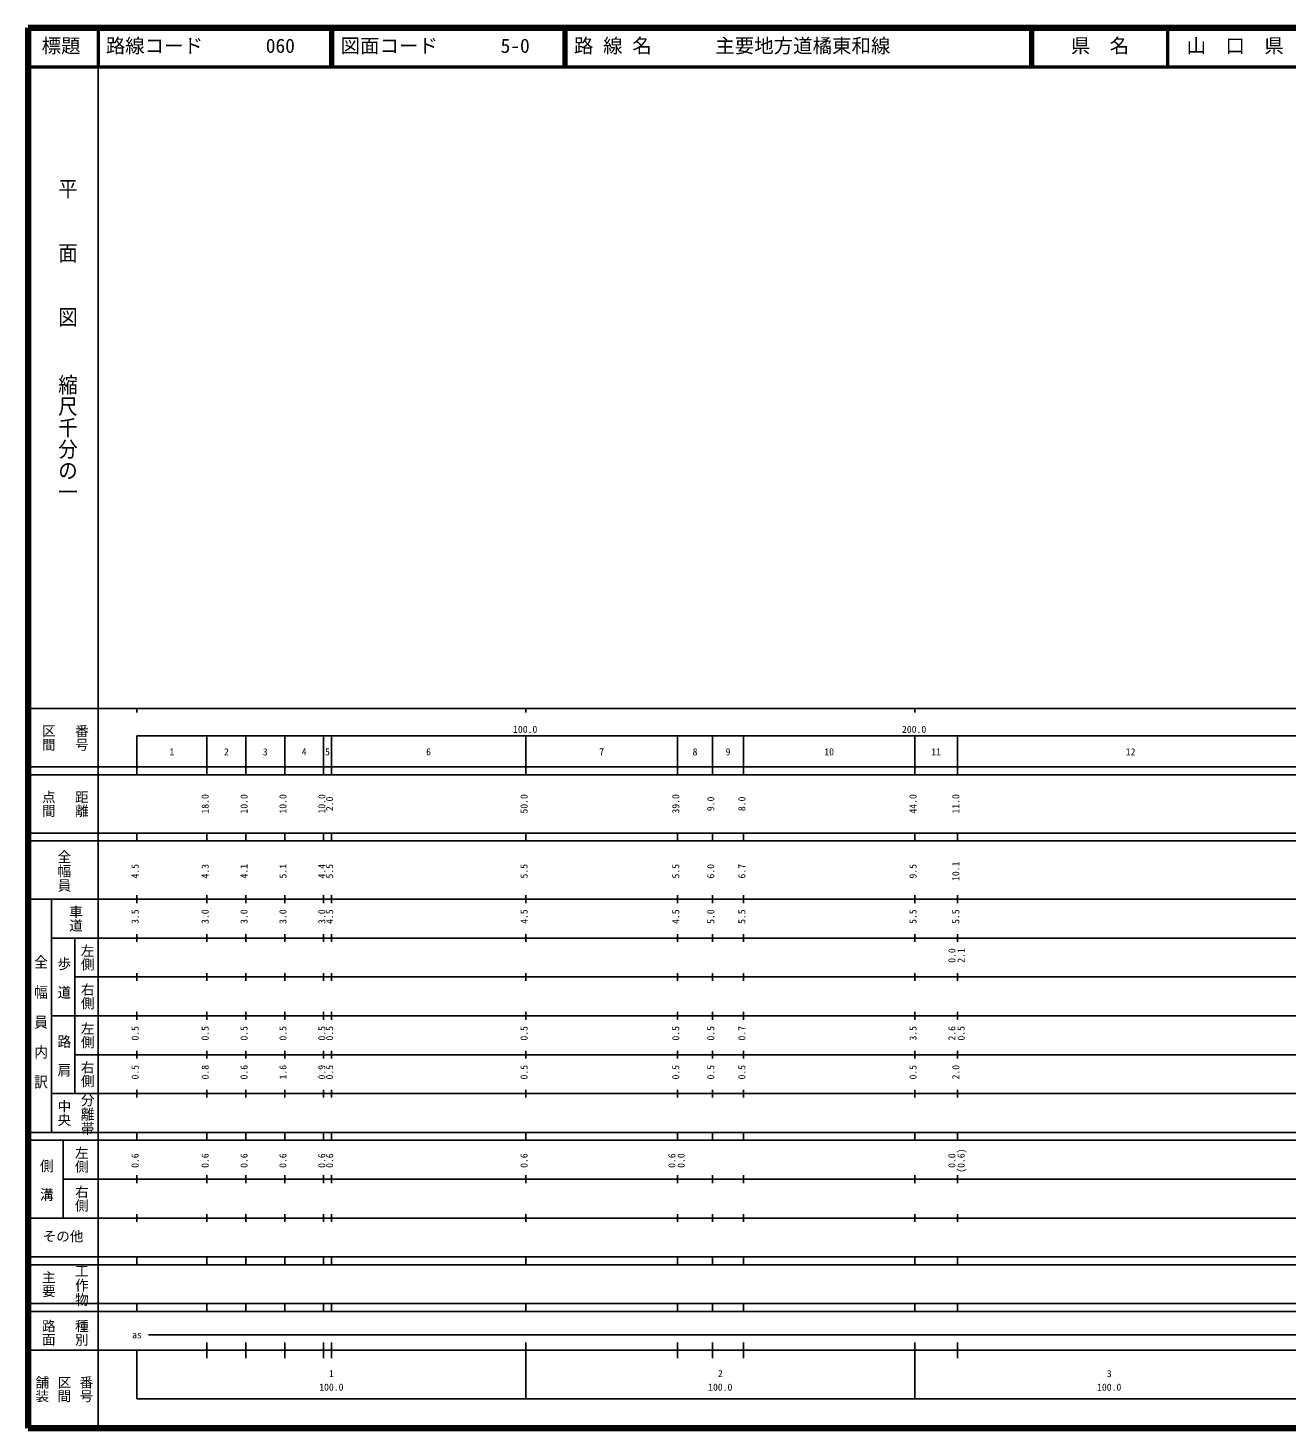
# Model space of a CAD drawing. Units: millimetres on the paper. Extents: x 40 to 680, y 20 to 380.
# Drawn here: x 40 to 363.7, y 20 to 380 of the extents above; entities that cross this region are included whole.
import ezdxf
from ezdxf.enums import TextEntityAlignment as Align

# ---------------------------------------------------------------- set-up
doc = ezdxf.new("R2010")
doc.units = ezdxf.units.MM
for name, color, linetype, lineweight in [('M-TTL', 2, 'Continuous', 140), ('M-TTL-BAND', 7, 'Continuous', 25), ('M-TTL-LINE', 7, 'Continuous', 50)]:
    doc.layers.add(name, color=color, linetype=linetype, lineweight=lineweight)
doc.layers.add('M-TTL-TXT', color=7, linetype='Continuous')
doc.styles.add('@ＭＳ ゴシック', font='')
doc.styles.add('ＭＳ ゴシック', font='')
doc.styles.get('@ＭＳ ゴシック').set_extended_font_data('@MS Gothic')
doc.styles.get('ＭＳ ゴシック').set_extended_font_data('MS Gothic')

msp = doc.modelspace()

# ---------------------------------------------------------------- linework, layer by layer
at = {"layer": 'M-TTL'}
for p, q in [((40, 380), (40, 20)), ((680, 380), (40, 380)), ((40, 20), (680, 20))]:
    msp.add_line(p, q, dxfattribs=at)
at = {"layer": 'M-TTL-BAND'}
for p, q in [((58, 370), (58, 20)), ((40, 205), (579, 205)), ((68, 205), (68, 204)), ((168, 205), (168, 204)), ((268, 205), (268, 204)), ((68, 198), (579, 198)), ((68, 198), (68, 188)), ((86, 188), (86, 198)), ((96, 188), (96, 198)), ((106, 188), (106, 198)), ((116, 188), (116, 198)), ((118, 188), (118, 198)), ((168, 188), (168, 198)), ((207, 188), (207, 198)), ((216, 188), (216, 198)), ((224, 188), (224, 198)), ((268, 188), (268, 198)), ((279, 188), (279, 198)), ((40, 190), (579, 190)), ((40, 188), (579, 188)), ((40, 173), (579, 173)), ((68, 171), (68, 173)), ((86, 171), (86, 173)), ((96, 171), (96, 173)), ((106, 171), (106, 173)), ((116, 171), (116, 173)), ((118, 171), (118, 173)), ((168, 171), (168, 173)), ((207, 171), (207, 173)), ((216, 171), (216, 173)), ((224, 171), (224, 173)), ((268, 171), (268, 173)), ((279, 171), (279, 173)), ((40, 171), (579, 171)), ((40, 156), (579, 156)), ((46, 96), (46, 156)), ((68, 155), (68, 157)), ((86, 155), (86, 157)), ((96, 155), (96, 157)), ((106, 155), (106, 157)), ((116, 155), (116, 157)), ((118, 155), (118, 157)), ((168, 155), (168, 157)), ((207, 155), (207, 157)), ((216, 155), (216, 157)), ((224, 155), (224, 157)), ((268, 155), (268, 157)), ((279, 155), (279, 157)), ((46, 146), (579, 146)), ((52, 146), (52, 106)), ((68, 145), (68, 147)), ((86, 145), (86, 147)), ((96, 145), (96, 147)), ((106, 145), (106, 147)), ((116, 145), (116, 147)), ((118, 145), (118, 147)), ((168, 145), (168, 147)), ((207, 145), (207, 147)), ((216, 145), (216, 147)), ((224, 145), (224, 147)), ((268, 145), (268, 147)), ((279, 145), (279, 147)), ((68, 135), (68, 137)), ((86, 135), (86, 137)), ((96, 135), (96, 137)), ((106, 135), (106, 137)), ((116, 135), (116, 137)), ((118, 135), (118, 137)), ((168, 135), (168, 137)), ((207, 135), (207, 137)), ((216, 135), (216, 137)), ((224, 135), (224, 137)), ((268, 135), (268, 137)), ((279, 135), (279, 137)), ((52, 136), (579, 136)), ((46, 126), (579, 126)), ((68, 125), (68, 127)), ((86, 125), (86, 127)), ((96, 125), (96, 127)), ((106, 125), (106, 127)), ((116, 125), (116, 127)), ((118, 125), (118, 127)), ((168, 125), (168, 127)), ((207, 125), (207, 127)), ((216, 125), (216, 127)), ((224, 125), (224, 127)), ((268, 125), (268, 127)), ((279, 125), (279, 127)), ((52, 116), (579, 116)), ((68, 115), (68, 117)), ((86, 115), (86, 117)), ((96, 115), (96, 117)), ((106, 115), (106, 117)), ((116, 115), (116, 117)), ((118, 115), (118, 117)), ((168, 115), (168, 117)), ((207, 115), (207, 117)), ((216, 115), (216, 117)), ((224, 115), (224, 117)), ((268, 115), (268, 117)), ((279, 115), (279, 117)), ((46, 106), (579, 106)), ((68, 105), (68, 107)), ((86, 105), (86, 107)), ((96, 105), (96, 107)), ((106, 105), (106, 107)), ((116, 105), (116, 107)), ((118, 105), (118, 107)), ((168, 105), (168, 107)), ((207, 105), (207, 107)), ((216, 105), (216, 107)), ((224, 105), (224, 107)), ((268, 105), (268, 107)), ((279, 105), (279, 107)), ((40, 96), (579, 96)), ((40, 94), (579, 94)), ((49, 94), (49, 74)), ((68, 94), (68, 96)), ((86, 94), (86, 96)), ((96, 94), (96, 96)), ((106, 94), (106, 96)), ((116, 94), (116, 96)), ((118, 94), (118, 96)), ((168, 94), (168, 96)), ((207, 94), (207, 96)), ((216, 94), (216, 96)), ((224, 94), (224, 96)), ((268, 94), (268, 96)), ((279, 94), (279, 96)), ((49, 84), (579, 84)), ((68, 83), (68, 85)), ((86, 83), (86, 85)), ((96, 83), (96, 85)), ((106, 83), (106, 85)), ((116, 83), (116, 85)), ((118, 83), (118, 85)), ((168, 83), (168, 85)), ((207, 83), (207, 85)), ((216, 83), (216, 85)), ((224, 83), (224, 85)), ((268, 83), (268, 85)), ((279, 83), (279, 85)), ((40, 74), (579, 74)), ((68, 73), (68, 75)), ((86, 73), (86, 75)), ((96, 73), (96, 75)), ((106, 73), (106, 75)), ((116, 73), (116, 75)), ((118, 73), (118, 75)), ((168, 73), (168, 75)), ((207, 73), (207, 75)), ((216, 73), (216, 75)), ((224, 73), (224, 75)), ((268, 73), (268, 75)), ((279, 73), (279, 75)), ((40, 64), (579, 64)), ((40, 62), (579, 62)), ((68, 62), (68, 64)), ((86, 62), (86, 64)), ((96, 62), (96, 64)), ((106, 62), (106, 64)), ((116, 62), (116, 64)), ((118, 62), (118, 64)), ((168, 62), (168, 64)), ((207, 62), (207, 64)), ((216, 62), (216, 64)), ((224, 62), (224, 64)), ((268, 62), (268, 64)), ((279, 62), (279, 64)), ((40, 52), (579, 52)), ((68, 50), (68, 52)), ((86, 50), (86, 52)), ((96, 50), (96, 52)), ((106, 50), (106, 52)), ((116, 50), (116, 52)), ((118, 50), (118, 52)), ((168, 50), (168, 52)), ((207, 50), (207, 52)), ((216, 50), (216, 52)), ((224, 50), (224, 52)), ((268, 50), (268, 52)), ((279, 50), (279, 52)), ((40, 50), (579, 50)), ((71, 44), (565, 44)), ((40, 40), (579, 40)), ((68, 40), (68, 27.5)), ((86, 38), (86, 42)), ((96, 38), (96, 42)), ((106, 38), (106, 42)), ((116, 38), (116, 42)), ((118, 38), (118, 42)), ((168, 27.5), (168, 42)), ((207, 38), (207, 42)), ((216, 38), (216, 42)), ((224, 38), (224, 42)), ((268, 27.5), (268, 42)), ((279, 38), (279, 42)), ((68, 27.5), (579, 27.5))]:
    msp.add_line(p, q, dxfattribs=at)
at = {"layer": 'M-TTL-LINE'}
for p, q in [((58, 380), (58, 370)), ((117.75, 380), (117.75, 370)), ((118.25, 380), (118.25, 370)), ((177.75, 380), (177.75, 370)), ((178.25, 380), (178.25, 370)), ((297.75, 380), (297.75, 370)), ((298.25, 380), (298.25, 370)), ((333, 380), (333, 370)), ((40, 370), (680, 370))]:
    msp.add_line(p, q, dxfattribs=at)

# ---------------------------------------------------------------- texts
at = {"layer": 'M-TTL-BAND', "style": '@ＭＳ ゴシック'}
for s, height, width, p in [('平\u3000\u3000面\u3000\u3000図', 3.666, 1.1, (47.277, 341.475)), ('縮尺千分の一', 3.666, 1.1, (47.277, 291.03)), ('全幅員', 2.566, 1.05, (47.25, 168.75)), ('全\u3000幅\u3000員\u3000内\u3000訳', 2.566, 1.1, (41.25, 141.75)), ('歩\u3000道', 2.566, 1.05, (47.25, 141.25)), ('路\u3000肩', 2.566, 1.05, (47.25, 121.25)), ('分離帯', 2.566, 1.05, (53.25, 106.25)), ('側\u3000溝', 2.566, 1.05, (42.75, 89.25)), ('工作物', 2.566, 1.05, (51.75, 62.25))]:
    msp.add_text(s, height=height, rotation=270, dxfattribs=dict(at, width=width)).set_placement(p, align=Align.BOTTOM_LEFT)
at = {"layer": 'M-TTL-BAND'}
for s, height, rotation, style, p in [('区間', 2.566, 270, '@ＭＳ ゴシック', (43.25, 201)), ('番号', 2.566, 270, '@ＭＳ ゴシック', (51.75, 201)), ('点間', 2.566, 270, '@ＭＳ ゴシック', (43.25, 184)), ('距離', 2.566, 270, '@ＭＳ ゴシック', (51.75, 184)), ('18.0', 1.833, 90, 'ＭＳ ゴシック', (87, 178)), ('10.0', 1.833, 90, 'ＭＳ ゴシック', (97, 178)), ('10.0', 1.833, 90, 'ＭＳ ゴシック', (107, 178)), ('10.0', 1.833, 90, 'ＭＳ ゴシック', (117, 178)), ('2.0', 1.833, 90, 'ＭＳ ゴシック', (119, 178.625)), ('50.0', 1.833, 90, 'ＭＳ ゴシック', (169, 178)), ('39.0', 1.833, 90, 'ＭＳ ゴシック', (208, 178)), ('9.0', 1.833, 90, 'ＭＳ ゴシック', (217, 178.625)), ('8.0', 1.833, 90, 'ＭＳ ゴシック', (225, 178.625)), ('44.0', 1.833, 90, 'ＭＳ ゴシック', (269, 178)), ('11.0', 1.833, 90, 'ＭＳ ゴシック', (280, 178)), ('4.5', 1.833, 90, 'ＭＳ ゴシック', (69, 161.299)), ('4.3', 1.833, 90, 'ＭＳ ゴシック', (87, 161.299)), ('4.1', 1.833, 90, 'ＭＳ ゴシック', (97, 161.299)), ('5.1', 1.833, 90, 'ＭＳ ゴシック', (107, 161.299)), ('4.4', 1.833, 90, 'ＭＳ ゴシック', (117, 161.299)), ('5.5', 1.833, 90, 'ＭＳ ゴシック', (119, 161.299)), ('5.5', 1.833, 90, 'ＭＳ ゴシック', (169, 161.299)), ('5.5', 1.833, 90, 'ＭＳ ゴシック', (208, 161.299)), ('6.0', 1.833, 90, 'ＭＳ ゴシック', (217, 161.299)), ('6.7', 1.833, 90, 'ＭＳ ゴシック', (225, 161.299)), ('9.5', 1.833, 90, 'ＭＳ ゴシック', (269, 161.299)), ('10.1', 1.833, 90, 'ＭＳ ゴシック', (280, 160.674)), ('車道', 2.566, 270, '@ＭＳ ゴシック', (50.25, 154.5)), ('3.5', 1.833, 90, 'ＭＳ ゴシック', (69, 149.625)), ('3.0', 1.833, 90, 'ＭＳ ゴシック', (87, 149.625)), ('3.0', 1.833, 90, 'ＭＳ ゴシック', (97, 149.625)), ('3.0', 1.833, 90, 'ＭＳ ゴシック', (107, 149.625)), ('3.0', 1.833, 90, 'ＭＳ ゴシック', (117, 149.625)), ('4.5', 1.833, 90, 'ＭＳ ゴシック', (119, 149.625)), ('4.5', 1.833, 90, 'ＭＳ ゴシック', (169, 149.625)), ('4.5', 1.833, 90, 'ＭＳ ゴシック', (208, 149.625)), ('5.0', 1.833, 90, 'ＭＳ ゴシック', (217, 149.625)), ('5.5', 1.833, 90, 'ＭＳ ゴシック', (225, 149.625)), ('5.5', 1.833, 90, 'ＭＳ ゴシック', (269, 149.625)), ('5.5', 1.833, 90, 'ＭＳ ゴシック', (280, 149.625)), ('左側', 2.566, 270, '@ＭＳ ゴシック', (53.25, 144.5)), ('0.0', 1.833, 90, 'ＭＳ ゴシック', (279, 139.625)), ('2.1', 1.833, 90, 'ＭＳ ゴシック', (281.37, 139.625)), ('右側', 2.566, 270, '@ＭＳ ゴシック', (53.25, 134.5)), ('左側', 2.566, 270, '@ＭＳ ゴシック', (53.25, 124.5)), ('0.5', 1.833, 90, 'ＭＳ ゴシック', (69, 119.625)), ('0.5', 1.833, 90, 'ＭＳ ゴシック', (87, 119.625)), ('0.5', 1.833, 90, 'ＭＳ ゴシック', (97, 119.625)), ('0.5', 1.833, 90, 'ＭＳ ゴシック', (107, 119.625)), ('0.5', 1.833, 90, 'ＭＳ ゴシック', (117, 119.625)), ('0.5', 1.833, 90, 'ＭＳ ゴシック', (119, 119.625)), ('0.5', 1.833, 90, 'ＭＳ ゴシック', (169, 119.625)), ('0.5', 1.833, 90, 'ＭＳ ゴシック', (208, 119.625)), ('0.5', 1.833, 90, 'ＭＳ ゴシック', (217, 119.625)), ('0.7', 1.833, 90, 'ＭＳ ゴシック', (225, 119.625)), ('3.5', 1.833, 90, 'ＭＳ ゴシック', (269, 119.625)), ('2.6', 1.833, 90, 'ＭＳ ゴシック', (279, 119.625)), ('0.5', 1.833, 90, 'ＭＳ ゴシック', (281.37, 119.625)), ('右側', 2.566, 270, '@ＭＳ ゴシック', (53.25, 114.5)), ('0.5', 1.833, 90, 'ＭＳ ゴシック', (69, 109.625)), ('0.8', 1.833, 90, 'ＭＳ ゴシック', (87, 109.625)), ('0.6', 1.833, 90, 'ＭＳ ゴシック', (97, 109.625)), ('1.6', 1.833, 90, 'ＭＳ ゴシック', (107, 109.625)), ('0.9', 1.833, 90, 'ＭＳ ゴシック', (117, 109.625)), ('0.5', 1.833, 90, 'ＭＳ ゴシック', (119, 109.625)), ('0.5', 1.833, 90, 'ＭＳ ゴシック', (169, 109.625)), ('0.5', 1.833, 90, 'ＭＳ ゴシック', (208, 109.625)), ('0.5', 1.833, 90, 'ＭＳ ゴシック', (217, 109.625)), ('0.5', 1.833, 90, 'ＭＳ ゴシック', (225, 109.625)), ('0.5', 1.833, 90, 'ＭＳ ゴシック', (269, 109.625)), ('2.0', 1.833, 90, 'ＭＳ ゴシック', (280, 109.625)), ('中央', 2.566, 270, '@ＭＳ ゴシック', (47.25, 104.5)), ('左側', 2.566, 270, '@ＭＳ ゴシック', (51.75, 92.5)), ('0.6', 1.833, 90, 'ＭＳ ゴシック', (69, 86.889)), ('0.6', 1.833, 90, 'ＭＳ ゴシック', (87, 86.889)), ('0.6', 1.833, 90, 'ＭＳ ゴシック', (97, 86.889)), ('0.6', 1.833, 90, 'ＭＳ ゴシック', (107, 86.889)), ('0.6', 1.833, 90, 'ＭＳ ゴシック', (117, 86.889)), ('0.6', 1.833, 90, 'ＭＳ ゴシック', (119, 86.889)), ('0.6', 1.833, 90, 'ＭＳ ゴシック', (169, 86.889)), ('0.6', 1.833, 90, 'ＭＳ ゴシック', (207, 86.889)), ('0.0', 1.833, 90, 'ＭＳ ゴシック', (209.37, 86.889)), ('0.0', 1.833, 90, 'ＭＳ ゴシック', (279, 86.889)), ('(0.6)', 1.833, 90, 'ＭＳ ゴシック', (281.37, 85.639)), ('右側', 2.566, 270, '@ＭＳ ゴシック', (51.75, 82.5)), ('主要', 2.566, 270, '@ＭＳ ゴシック', (43.25, 60.5)), ('路面', 2.566, 270, '@ＭＳ ゴシック', (43.25, 48)), ('種別', 2.566, 270, '@ＭＳ ゴシック', (51.75, 48)), ('舗装', 2.566, 270, '@ＭＳ ゴシック', (41.583, 33.5)), ('区間', 2.566, 270, '@ＭＳ ゴシック', (47.25, 33.5)), ('番号', 2.566, 270, '@ＭＳ ゴシック', (52.917, 33.5))]:
    msp.add_text(s, height=height, rotation=rotation, dxfattribs=dict(at, style=style)).set_placement(p, align=Align.BOTTOM_LEFT)
at = {"layer": 'M-TTL-BAND', "style": 'ＭＳ ゴシック'}
for s, height, p in [('100.0', 1.833, (164.719, 198.195)), ('200.0', 1.833, (264.719, 198.195)), ('1', 1.833, (76.375, 192.405)), ('2', 1.833, (90.375, 192.405)), ('3', 1.833, (100.375, 192.405)), ('4', 1.833, (110.375, 192.405)), ('5', 1.833, (116.375, 192.405)), ('6', 1.833, (142.375, 192.405)), ('7', 1.833, (186.875, 192.405)), ('8', 1.833, (210.875, 192.405)), ('9', 1.833, (219.375, 192.405)), ('10', 1.833, (244.75, 192.405)), ('11', 1.833, (272.25, 192.405)), ('12', 1.833, (322.25, 192.405)), ('その他', 2.566, (43.75, 67.25)), ('as', 1.833, (66.75, 42.5)), ('1', 1.833, (117.375, 32.523)), ('2', 1.833, (217.375, 32.523)), ('3', 1.833, (317.375, 32.523)), ('100.0', 1.833, (114.875, 29.033)), ('100.0', 1.833, (214.875, 29.033)), ('100.0', 1.833, (314.875, 29.033))]:
    msp.add_text(s, height=height, dxfattribs=at).set_placement(p, align=Align.BOTTOM_LEFT)
at = {"layer": 'M-TTL-TXT', "style": 'ＭＳ ゴシック'}
for s, p in [('標題', (43.5, 372.5)), ('路線コード', (60, 372.5)), ('060', (101.142, 372.5)), ('図面コード', (120.38, 372.5)), ('5-0', (161.521, 372.5)), ('路 線 名', (180.38, 372.5)), ('主要地方道橘東和線', (216.734, 372.5)), ('県\u3000名', (308.125, 372.5)), ('山\u3000口\u3000県', (337.875, 372.5))]:
    msp.add_text(s, height=3.666, dxfattribs=at).set_placement(p, align=Align.BOTTOM_LEFT)

doc.saveas('drawing.dxf')
